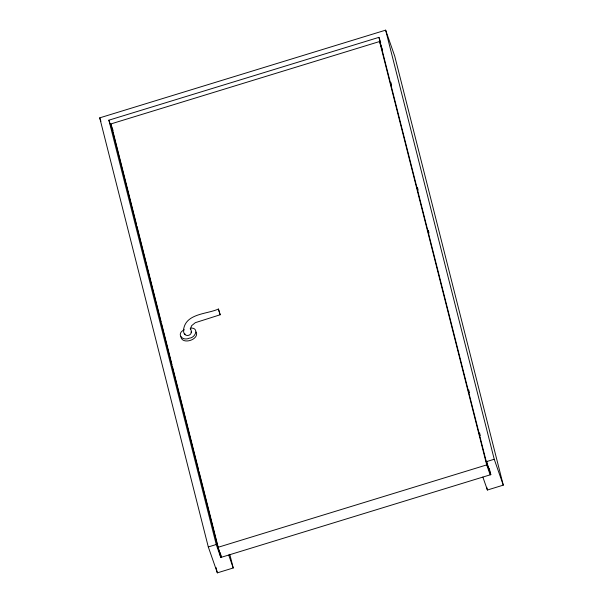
<?xml version="1.0" encoding="UTF-8"?>
<svg xmlns="http://www.w3.org/2000/svg" width="603" height="603" viewBox="0 0 603 603"><rect width="100%" height="100%" fill="white"/><g stroke="black" fill="none" stroke-linecap="round" stroke-linejoin="round"><path stroke-width="0.9" d="M183.711 328.763C186.515 313.296 207.522 314.133 218.422 309.022L220.17 314.774L195.319 322.673L191.626 325.688L190.322 329.004L190.314 328.492C195.086 336.361 182.008 338.826 183.727 329.268M218.407 309.075L220.17 314.774M184.299 329.788C175.82 333.64 182.249 341.539 189.327 338.17C195.402 337.891 199.367 327.904 191.045 328.055M229.773 554.293L233.233 567.981L217.351 572.85L208.299 546.951L99.721 117.856L385.649 30.15L394.701 56.049L503.279 485.144L487.397 490.02L482.867 477.071M489.199 468.245L490.812 474.636L220.766 557.466L216.243 544.517L108.872 120.185L378.918 37.356L380.727 42.534M220.246 552.71L221.399 557.27L217.932 547.343L110.801 123.962L379.573 41.524L382.468 49.793M208.299 546.951L216.243 544.517M490.812 474.636L486.289 461.687L494.234 459.252L385.649 30.15M217.932 547.343L486.711 464.905L379.573 41.524M196.231 331.974C199.495 339.67 182.031 345.218 180.892 336.685M191.068 331.974L191.302 332.434M494.234 459.252L503.279 485.144M486.711 464.905L490.179 474.832L486.711 461.144M110.801 123.962L113.115 130.58M108.872 120.185L113.394 133.135L136.489 224.384M99.721 117.856L100.927 121.309M228.71 555.031L233.233 567.981M390.895 82.475L391.588 85.211M417.449 187.405L418.143 190.141M428.296 230.293L428.989 233.029M468.704 389.975L469.398 392.711M479.558 432.856L480.252 435.592M378.918 37.356L486.289 461.687M486.704 487.284L487.397 490.02M136.949 226.215L161.189 322.032M161.657 323.856L172.043 364.921M172.511 366.745L198.598 469.858M199.065 471.689L220.766 557.466M215.964 567.37L217.351 572.85M184.925 333.851L184.948 334.379"/></g></svg>
